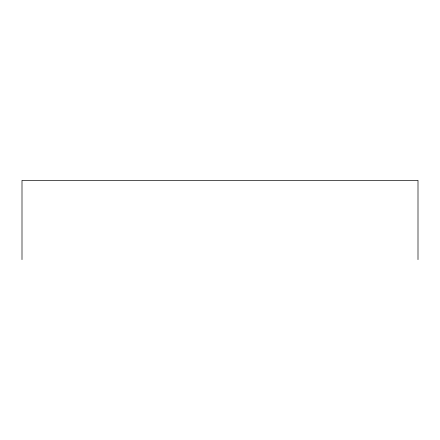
<?xml version="1.0" encoding="UTF-8"?>
<svg xmlns="http://www.w3.org/2000/svg" width="440" height="440" viewBox="0 0 440 440"><rect width="100%" height="100%" fill="white"/><g stroke="black" fill="none" stroke-linecap="round" stroke-linejoin="round"><path stroke-width="0.66" d="M418 259.628L418 180.373L22 180.373L22 259.628"/></g></svg>
